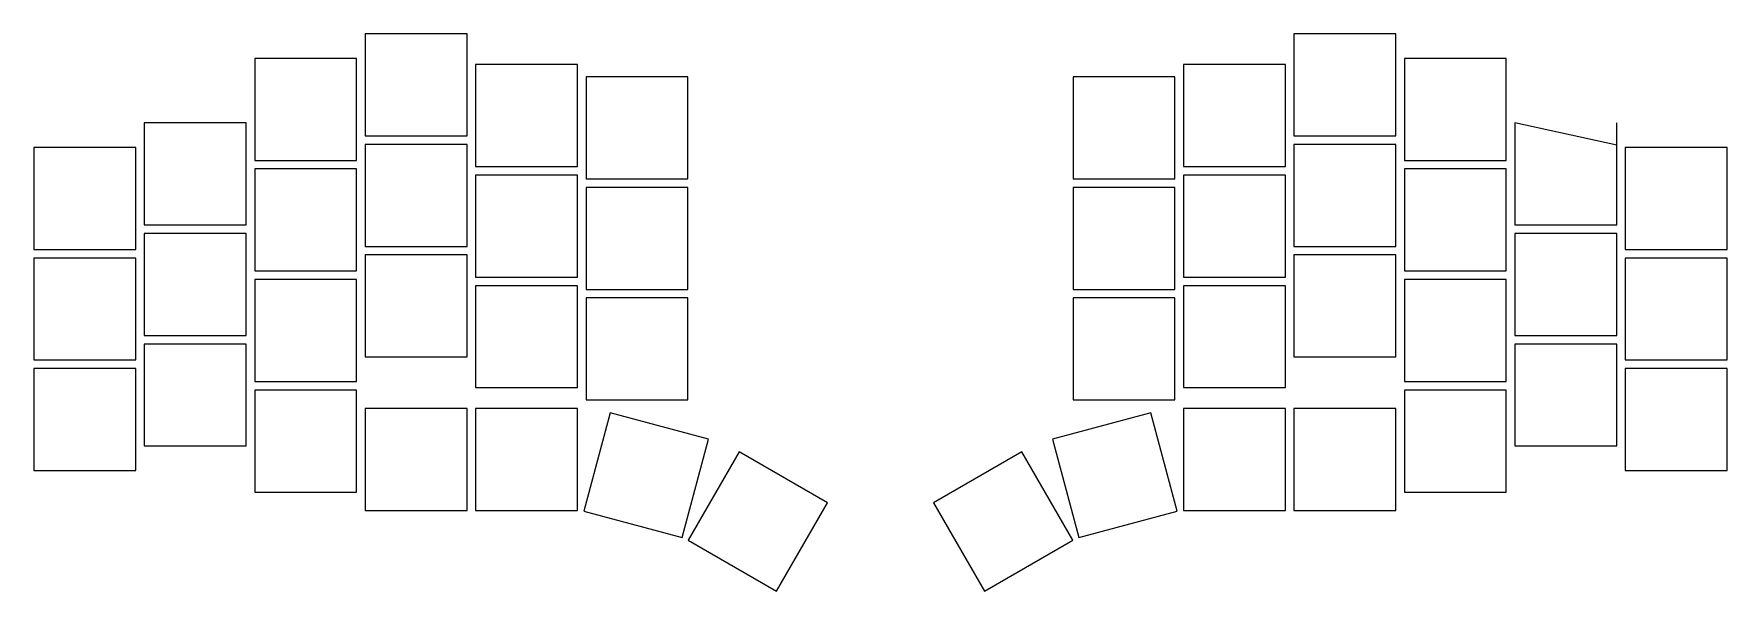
# Model space of a CAD drawing. Header units: millimetres. Extents: x 162 to 438, y -200 to -109.
import ezdxf

# ---------------------------------------------------------------- set-up
doc = ezdxf.new("R2010")
doc.units = ezdxf.units.MM

msp = doc.modelspace()

# ---------------------------------------------------------------- linework, layer by layer
for p, q in [((232.3, -109.2), (215.7, -109.2)), ((215.7, -109.2), (215.7, -125.8)), ((232.3, -125.8), (232.3, -109.2)), ((383.66, -109.2), (367.06, -109.2)), ((367.06, -109.2), (367.06, -125.8)), ((383.66, -125.8), (383.66, -109.2)), ((214.3, -113.2), (197.7, -113.2)), ((197.7, -113.2), (197.7, -129.8)), ((214.3, -129.8), (214.3, -113.2)), ((250.3, -114.2), (233.7, -114.2)), ((233.7, -114.2), (233.7, -130.8)), ((250.3, -130.8), (250.3, -114.2)), ((365.66, -114.2), (349.06, -114.2)), ((349.06, -114.2), (349.06, -130.8)), ((365.66, -130.8), (365.66, -114.2)), ((401.66, -113.2), (385.06, -113.2)), ((385.06, -113.2), (385.06, -129.8)), ((401.66, -129.8), (401.66, -113.2)), ((268.3, -116.2), (251.7, -116.2)), ((251.7, -116.2), (251.7, -132.8)), ((268.3, -132.8), (268.3, -116.2)), ((347.66, -116.2), (331.06, -116.2)), ((331.06, -116.2), (331.06, -132.8)), ((347.66, -132.8), (347.66, -116.2)), ((196.3, -123.7), (179.7, -123.7)), ((179.7, -123.7), (179.7, -140.3)), ((196.3, -140.3), (196.3, -123.7)), ((419.66, -127.3), (403.06, -123.7)), ((403.06, -123.7), (403.06, -140.3)), ((419.66, -140.3), (419.66, -123.7)), ((215.7, -125.8), (232.3, -125.8)), ((367.06, -125.8), (383.66, -125.8)), ((178.3, -127.7), (161.7, -127.7)), ((161.7, -127.7), (161.7, -144.3)), ((178.3, -144.3), (178.3, -127.7)), ((232.3, -127.2), (215.7, -127.2)), ((215.7, -127.2), (215.7, -143.8)), ((232.3, -143.8), (232.3, -127.2)), ((383.66, -127.2), (367.06, -127.2)), ((367.06, -127.2), (367.06, -143.8)), ((383.66, -143.8), (383.66, -127.2)), ((437.66, -127.7), (421.06, -127.7)), ((421.06, -127.7), (421.06, -144.3)), ((437.66, -144.3), (437.66, -127.7)), ((197.7, -129.8), (214.3, -129.8)), ((214.3, -131.2), (197.7, -131.2)), ((197.7, -131.2), (197.7, -147.8)), ((214.3, -147.8), (214.3, -131.2)), ((233.7, -130.8), (250.3, -130.8)), ((250.3, -132.2), (233.7, -132.2)), ((233.7, -132.2), (233.7, -148.8)), ((250.3, -148.8), (250.3, -132.2)), ((349.06, -130.8), (365.66, -130.8)), ((365.66, -132.2), (349.06, -132.2)), ((349.06, -132.2), (349.06, -148.8)), ((365.66, -148.8), (365.66, -132.2)), ((385.06, -129.8), (401.66, -129.8)), ((401.66, -131.2), (385.06, -131.2)), ((385.06, -131.2), (385.06, -147.8)), ((401.66, -147.8), (401.66, -131.2)), ((251.7, -132.8), (268.3, -132.8)), ((268.3, -134.2), (251.7, -134.2)), ((251.7, -134.2), (251.7, -150.8)), ((268.3, -150.8), (268.3, -134.2)), ((331.06, -132.8), (347.66, -132.8)), ((347.66, -134.2), (331.06, -134.2)), ((331.06, -134.2), (331.06, -150.8)), ((347.66, -150.8), (347.66, -134.2)), ((179.7, -140.3), (196.3, -140.3)), ((403.06, -140.3), (419.66, -140.3)), ((196.3, -141.7), (179.7, -141.7)), ((179.7, -141.7), (179.7, -158.3)), ((196.3, -158.3), (196.3, -141.7)), ((419.66, -141.7), (403.06, -141.7)), ((403.06, -141.7), (403.06, -158.3)), ((419.66, -158.3), (419.66, -141.7)), ((161.7, -144.3), (178.3, -144.3)), ((178.3, -145.7), (161.7, -145.7)), ((161.7, -145.7), (161.7, -162.3)), ((178.3, -162.3), (178.3, -145.7)), ((215.7, -143.8), (232.3, -143.8)), ((232.3, -145.2), (215.7, -145.2)), ((215.7, -145.2), (215.7, -161.8)), ((232.3, -161.8), (232.3, -145.2)), ((367.06, -143.8), (383.66, -143.8)), ((383.66, -145.2), (367.06, -145.2)), ((367.06, -145.2), (367.06, -161.8)), ((383.66, -161.8), (383.66, -145.2)), ((421.06, -144.3), (437.66, -144.3)), ((437.66, -145.7), (421.06, -145.7)), ((421.06, -145.7), (421.06, -162.3)), ((437.66, -162.3), (437.66, -145.7)), ((197.7, -147.8), (214.3, -147.8)), ((233.7, -148.8), (250.3, -148.8)), ((349.06, -148.8), (365.66, -148.8)), ((385.06, -147.8), (401.66, -147.8)), ((214.3, -149.2), (197.7, -149.2)), ((197.7, -149.2), (197.7, -165.8)), ((214.3, -165.8), (214.3, -149.2)), ((250.3, -150.2), (233.7, -150.2)), ((233.7, -150.2), (233.7, -166.8)), ((250.3, -166.8), (250.3, -150.2)), ((251.7, -150.8), (268.3, -150.8)), ((331.06, -150.8), (347.66, -150.8)), ((365.66, -150.2), (349.06, -150.2)), ((349.06, -150.2), (349.06, -166.8)), ((365.66, -166.8), (365.66, -150.2)), ((401.66, -149.2), (385.06, -149.2)), ((385.06, -149.2), (385.06, -165.8)), ((401.66, -165.8), (401.66, -149.2)), ((268.3, -152.2), (251.7, -152.2)), ((251.7, -152.2), (251.7, -168.8)), ((268.3, -168.8), (268.3, -152.2)), ((347.66, -152.2), (331.06, -152.2)), ((331.06, -152.2), (331.06, -168.8)), ((347.66, -168.8), (347.66, -152.2)), ((179.7, -158.3), (196.3, -158.3)), ((196.3, -159.7), (179.7, -159.7)), ((179.7, -159.7), (179.7, -176.3)), ((196.3, -176.3), (196.3, -159.7)), ((403.06, -158.3), (419.66, -158.3)), ((419.66, -159.7), (403.06, -159.7)), ((403.06, -159.7), (403.06, -176.3)), ((419.66, -176.3), (419.66, -159.7)), ((161.7, -162.3), (178.3, -162.3)), ((215.7, -161.8), (232.3, -161.8)), ((367.06, -161.8), (383.66, -161.8)), ((421.06, -162.3), (437.66, -162.3)), ((178.3, -163.7), (161.7, -163.7)), ((161.7, -163.7), (161.7, -180.3)), ((178.3, -180.3), (178.3, -163.7)), ((437.66, -163.7), (421.06, -163.7)), ((421.06, -163.7), (421.06, -180.3)), ((437.66, -180.3), (437.66, -163.7)), ((197.7, -165.8), (214.3, -165.8)), ((214.3, -167.2), (197.7, -167.2)), ((197.7, -167.2), (197.7, -183.8)), ((214.3, -183.8), (214.3, -167.2)), ((233.7, -166.8), (250.3, -166.8)), ((349.06, -166.8), (365.66, -166.8)), ((385.06, -165.8), (401.66, -165.8)), ((401.66, -167.2), (385.06, -167.2)), ((385.06, -167.2), (385.06, -183.8)), ((401.66, -183.8), (401.66, -167.2)), ((232.3, -170.2), (215.7, -170.2)), ((215.7, -170.2), (215.7, -186.8)), ((232.3, -186.8), (232.3, -170.2)), ((250.3, -170.2), (233.7, -170.2)), ((233.7, -170.2), (233.7, -186.8)), ((250.3, -186.8), (250.3, -170.2)), ((255.64, -170.9), (251.34, -186.94)), ((251.7, -168.8), (268.3, -168.8)), ((271.67, -175.2), (255.64, -170.9)), ((343.73, -170.9), (327.69, -175.2)), ((331.06, -168.8), (347.66, -168.8)), ((348.02, -186.94), (343.73, -170.9)), ((365.66, -170.2), (349.06, -170.2)), ((349.06, -170.2), (349.06, -186.8)), ((365.66, -186.8), (365.66, -170.2)), ((383.66, -170.2), (367.06, -170.2)), ((367.06, -170.2), (367.06, -186.8)), ((383.66, -186.8), (383.66, -170.2)), ((179.7, -176.3), (196.3, -176.3)), ((267.37, -191.23), (271.67, -175.2)), ((327.69, -175.2), (331.99, -191.23)), ((403.06, -176.3), (419.66, -176.3)), ((276.64, -177.26), (268.34, -191.63)), ((291.02, -185.56), (276.64, -177.26)), ((322.72, -177.26), (308.34, -185.56)), ((331.02, -191.63), (322.72, -177.26)), ((161.7, -180.3), (178.3, -180.3)), ((421.06, -180.3), (437.66, -180.3)), ((197.7, -183.8), (214.3, -183.8)), ((385.06, -183.8), (401.66, -183.8)), ((215.7, -186.8), (232.3, -186.8)), ((233.7, -186.8), (250.3, -186.8)), ((251.34, -186.94), (267.37, -191.23)), ((282.72, -199.93), (291.02, -185.56)), ((308.34, -185.56), (316.64, -199.93)), ((331.99, -191.23), (348.02, -186.94)), ((349.06, -186.8), (365.66, -186.8)), ((367.06, -186.8), (383.66, -186.8)), ((268.34, -191.63), (282.72, -199.93)), ((316.64, -199.93), (331.02, -191.63))]:
    msp.add_line(p, q)

doc.saveas('drawing.dxf')
